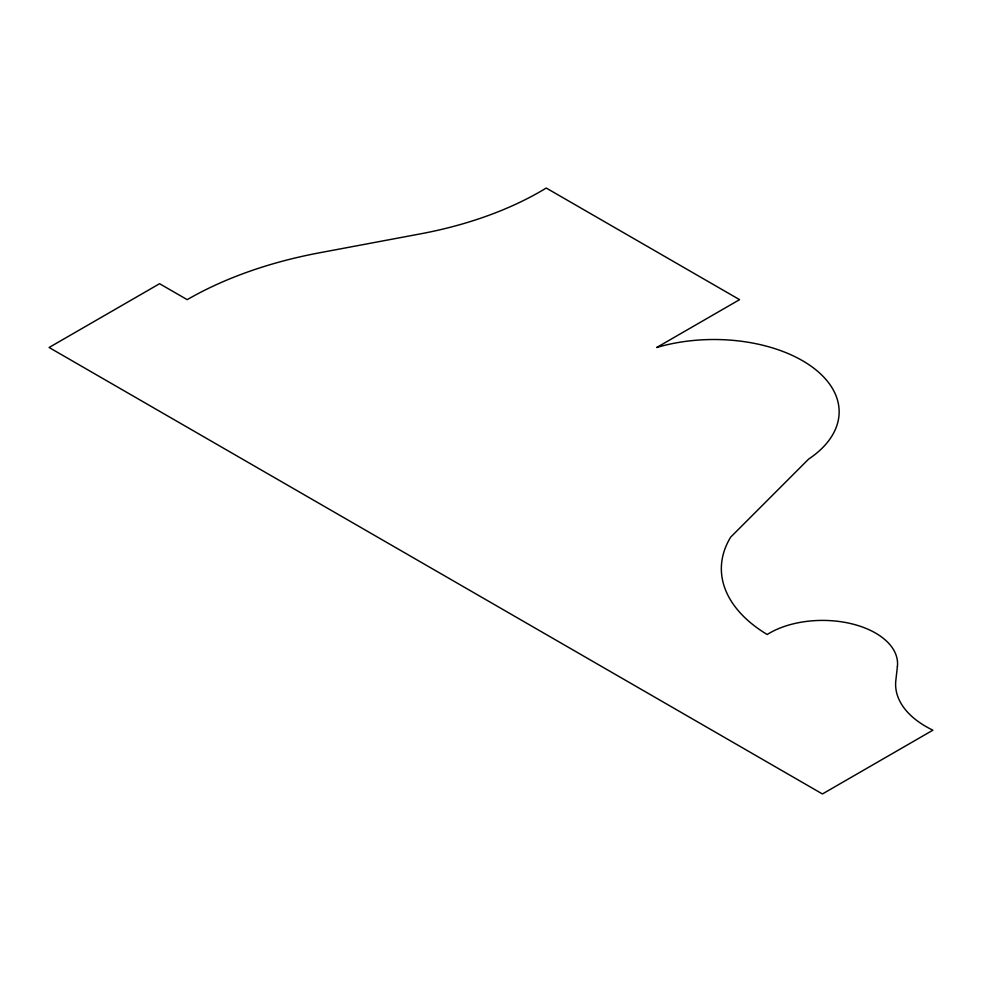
<?xml version="1.0" encoding="UTF-8"?>
<svg xmlns="http://www.w3.org/2000/svg" width="982" height="982" viewBox="0 0 982 982"><rect width="100%" height="100%" fill="white"/><g stroke="black" fill="none" stroke-linecap="round" stroke-linejoin="round"><path stroke-width="1.47" d="M897.401 666.496L895.829 680.514A103.085 59.521 0 0 0 932.9 730.178L822.425 793.959L49.1 347.493L159.575 283.712L187.194 299.657A331.315 191.281 0 0 1 319.383 252.816L420.652 233.826A301.179 173.888 0 0 0 546.238 188.041L739.569 299.657L656.712 347.493A125.23 72.3 0 0 1 812.384 367.133A125.23 72.3 0 0 1 808.616 459.11L730.669 537.142A164.681 95.082 0 0 0 767.188 634.507A74.988 43.294 0 0 1 851.934 623.865A74.988 43.294 0 0 1 897.401 666.496"/></g></svg>
